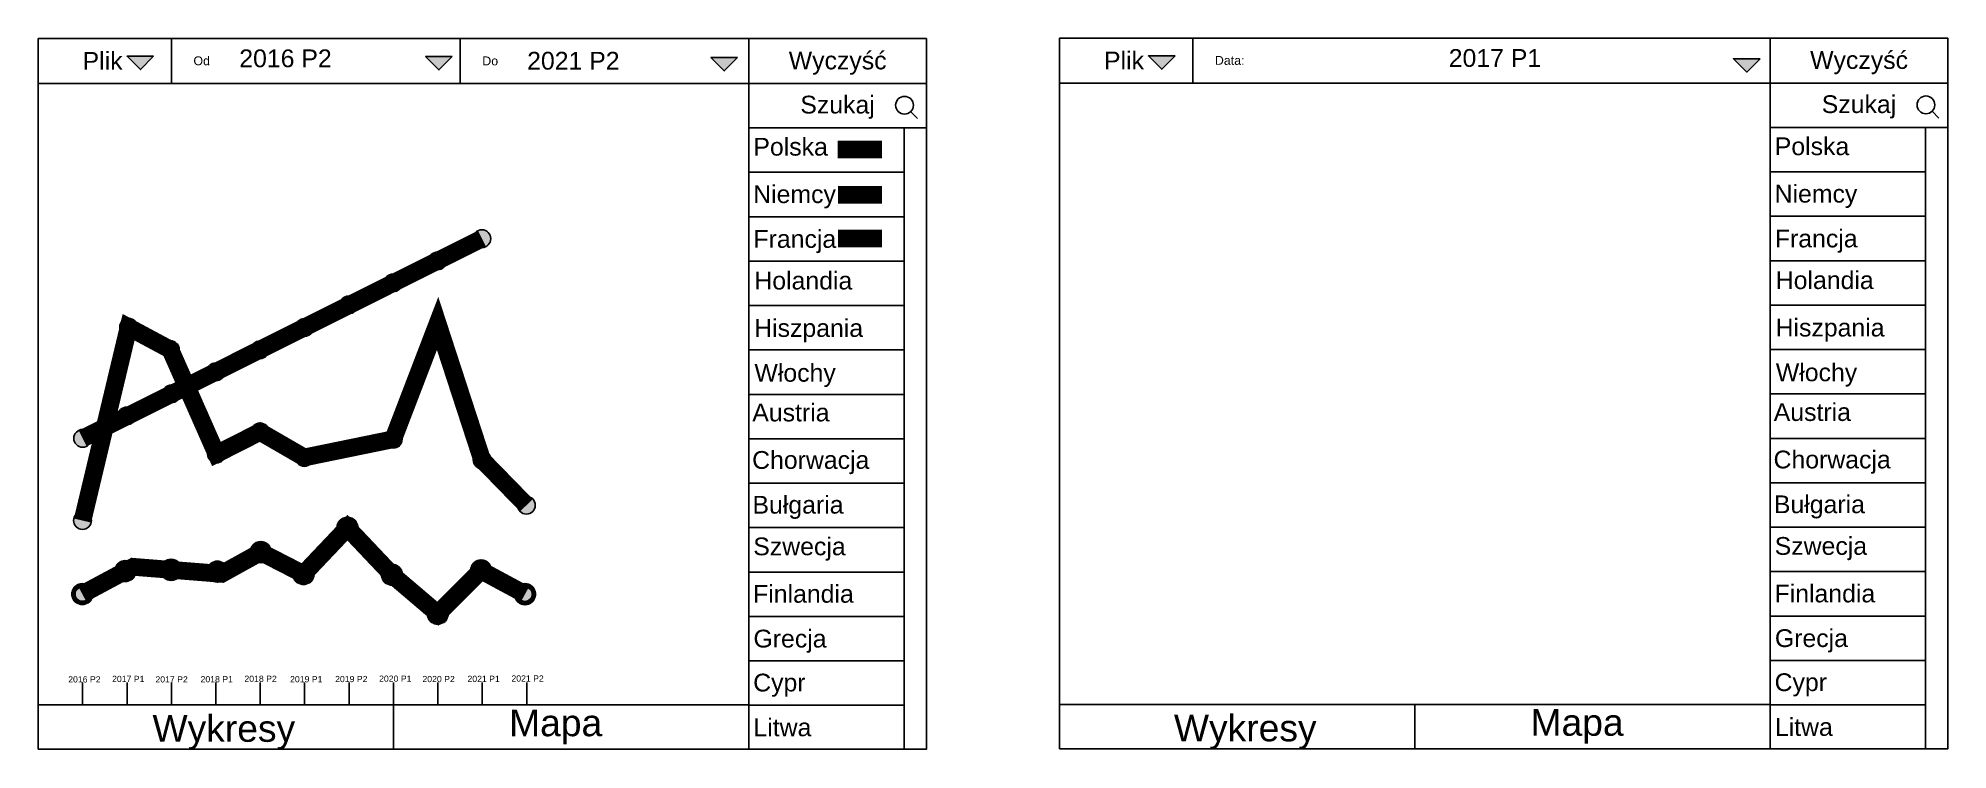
# Model space of a CAD drawing. Header units: inches. Extents: x 10 to 225, y 10 to 90.
import ezdxf

# ---------------------------------------------------------------- set-up
doc = ezdxf.new("R2010")
doc.units = ezdxf.units.IN
doc.header["$MEASUREMENT"] = 0
doc.layers.add('kolorki', color=10, linetype='Continuous')
doc.styles.get("Standard").update_dxf_attribs({"font": 'arial.ttf'})

# ---------------------------------------------------------------- blocks, each defined once
blk = doc.blocks.new('*U1')
blk.add_lwpolyline([(-8.75, 0), (8.75, 0)])
blk = doc.blocks.new('*U2')
at = {"color": 0, "linetype": 'ByBlock', "lineweight": -2, "transparency": 16777216}
for p in [(0, 0), (0, -5), (0, -10), (0, -15), (0, -20), (0, -25), (0, -30), (0, -35), (0, -40), (0, -45), (0, -50), (0, -55), (0, -60)]:
    blk.add_blockref('*U1', p, dxfattribs=at)
blk = doc.blocks.new('*U8')
blk.add_lwpolyline([(-8.75, 0), (8.75, 0)])
blk = doc.blocks.new('*U9')
at = {"color": 0, "linetype": 'ByBlock', "lineweight": -2, "transparency": 16777216}
for p in [(0, 0), (0, -5), (0, -10), (0, -15), (0, -20), (0, -25), (0, -30), (0, -35), (0, -40), (0, -45), (0, -50), (0, -55), (0, -60)]:
    blk.add_blockref('*U8', p, dxfattribs=at)
blk = doc.blocks.new('*U11')
at = {"lineweight": -3}
blk.add_line((0, -1.25), (0, 1.25), dxfattribs=at)
blk = doc.blocks.new('*U12')
at = {"color": 0, "linetype": 'ByBlock', "lineweight": -2, "transparency": 16777216}
for p in [(-45, 0), (-40, 0), (-35, 0), (-30, 0), (-25, 0), (-20, 0), (-15, 0), (-10, 0), (-5, 0), (0, 0)]:
    blk.add_blockref('*U11', p, dxfattribs=at)

msp = doc.modelspace()

# ---------------------------------------------------------------- hatches: boundary and pattern name
h = msp.add_hatch(color=256)
h.dxf.hatch_style = 1
h.paths.add_polyline_path([(23, 88.01), (20, 88.01), (21.5, 86.51)])
h = msp.add_hatch(color=256)
h.dxf.hatch_style = 1
h.paths.add_polyline_path([(56.62, 87.98), (53.62, 87.98), (55.12, 86.48)])
h = msp.add_hatch(color=256)
h.dxf.hatch_style = 1
h.paths.add_polyline_path([(88.75, 87.86), (85.75, 87.86), (87.25, 86.36)])
h = msp.add_hatch(color=256)
h.dxf.hatch_style = 1
h.paths.add_polyline_path([(138, 88.05), (135, 88.05), (136.5, 86.55)])
h = msp.add_hatch(color=256)
h.dxf.hatch_style = 1
h.paths.add_polyline_path([(203.87, 87.73), (200.87, 87.73), (202.37, 86.23)])
at = {"layer": 'kolorki', "lineweight": 200}
h = msp.add_hatch(color=1, dxfattribs=at)
h.dxf.hatch_style = 1
h.paths.add_polyline_path([(15.99, 35.75, 1), (13.99, 35.75, 1)])
h.paths.add_polyline_path([(65.97, 37.47, 1), (63.97, 37.47, 1)])
h.paths.add_polyline_path([(16.01, 45, 1), (14.01, 45, 1)])
h.paths.add_polyline_path([(60.96, 67.48, 1), (58.96, 67.48, 1)])
at = {"layer": 'kolorki', "lineweight": 200, "true_color": 0xf8d731}
h = msp.add_hatch(color=40, dxfattribs=at)
h.dxf.hatch_style = 1
h.paths.add_polyline_path([(15.99, 35.75, 1), (13.99, 35.75, 1)])
h.paths.add_polyline_path([(65.97, 37.47, 1), (63.97, 37.47, 1)])
at = {"layer": 'kolorki', "lineweight": 200}
h = msp.add_hatch(color=5, dxfattribs=at)
h.dxf.hatch_style = 1
h.paths.add_polyline_path([(65.81, 27.46, 1), (63.81, 27.46, 1)])
h.paths.add_polyline_path([(13.97, 27.47, 1), (15.97, 27.47, 1)])

# ---------------------------------------------------------------- linework, layer by layer
for p, q in [((25, 90), (25, 84.95)), ((57.5, 90), (57.5, 84.95)), ((140, 90.05), (140, 85)), ((109, 80.99), (108.23, 81.78)), ((224, 81.04), (223.23, 81.83))]:
    msp.add_line(p, q)
at = {"lineweight": -3}
msp.add_line((15, 15), (15, 17.5), dxfattribs=at)
for points in [[(10, 10), (110, 10), (110, 90), (10, 90), (10, 10)], [(90, 84.95), (90, 90)], [(125, 10.05), (225, 10.05), (225, 90.05), (125, 90.05), (125, 10.05)], [(205, 85), (205, 90.05)], [(10, 84.95), (110, 84.95)], [(90, 84.95), (90, 10)], [(125, 85), (225, 85)], [(205, 85), (205, 10.05)], [(90, 79.95), (110, 79.95), (110, 79.95)], [(107.5, 79.95), (107.5, 10)], [(205, 80), (225, 80), (225, 80)], [(222.5, 80), (222.5, 10.05)], [(10, 15), (90, 15)], [(50, 14.98), (50, 9.98)], [(125, 15.05), (205, 15.05)], [(165, 15.02), (165, 10.02)]]:
    msp.add_lwpolyline(points)
for points in [[(23, 88.01), (21.5, 86.51), (20, 88.01)], [(56.62, 87.98), (55.12, 86.48), (53.62, 87.98)], [(88.75, 87.86), (87.25, 86.36), (85.75, 87.86)], [(138, 88.05), (136.5, 86.55), (135, 88.05)], [(203.87, 87.73), (202.37, 86.23), (200.87, 87.73)]]:
    msp.add_lwpolyline(points, close=True)
for centre in [(107.54, 82.5), (222.54, 82.54)]:
    msp.add_circle(centre, 1)
at = {"layer": 'kolorki', "lineweight": 200, "const_width": 2}
msp.add_lwpolyline([(100.02, 77.52), (105, 77.52)], dxfattribs=at)
at = {"layer": 'kolorki', "color": 40, "lineweight": 200, "true_color": 0xf8d731, "const_width": 2}
for points in [[(100.05, 72.42), (105.01, 72.42)], [(14.99, 35.75), (20.18, 57.51), (24.88, 54.99), (30.07, 43.24), (34.98, 45.73), (39.96, 42.85), (49.97, 44.9), (54.97, 57.94), (59.98, 42.58), (64.97, 37.47)]]:
    msp.add_lwpolyline(points, dxfattribs=at)
at = {"layer": 'kolorki', "color": 1, "lineweight": 200, "const_width": 2}
msp.add_lwpolyline([(15.01, 45), (59.96, 67.48)], dxfattribs=at)
at = {"layer": 'kolorki', "color": 5, "lineweight": 200, "const_width": 2}
for points in [[(100.05, 67.5), (105.01, 67.5)], [(24.96, 30.2), (30.66, 29.75), (35.06, 32.19), (39.87, 29.72), (44.82, 34.94), (49.83, 29.65), (54.99, 25.26), (59.86, 30.13), (64.81, 27.46)], [(14.97, 27.47), (20.69, 30.54), (24.96, 30.2)]]:
    msp.add_lwpolyline(points, dxfattribs=at)
at = {"layer": 'kolorki'}
for centre in [(59.96, 67.48), (54.97, 64.98), (49.96, 62.5), (44.96, 60.02), (39.99, 57.49), (34.98, 54.98), (29.99, 52.49), (24.99, 50.01), (19.98, 47.53), (15.01, 45)]:
    msp.add_circle(centre, 1, dxfattribs=at)
at = {"layer": 'kolorki', "color": 40, "true_color": 0xf8d731}
for centre in [(20.18, 57.51), (24.88, 54.99), (34.98, 45.73), (49.97, 44.9), (30.07, 43.24), (39.96, 42.85), (59.98, 42.58), (14.99, 35.75), (64.97, 37.47)]:
    msp.add_circle(centre, 1, dxfattribs=at)
at = {"layer": 'kolorki', "color": 5, "lineweight": 200}
for centre in [(44.82, 34.94), (35.06, 32.19), (19.81, 30.06), (24.96, 30.2), (30.18, 30), (39.87, 29.72), (49.83, 29.65), (59.86, 30.13), (14.97, 27.47), (64.81, 27.46), (54.99, 25.26)]:
    msp.add_circle(centre, 1, dxfattribs=at)

# ---------------------------------------------------------------- block references
for name, p in [('*U2', (98.75, 74.95)), ('*U9', (213.75, 75))]:
    msp.add_blockref(name, p)
at = {"lineweight": -3}
msp.add_blockref('*U12', (65, 16.25), dxfattribs=at)

# ---------------------------------------------------------------- texts
at = {"lineweight": 200, "char_height": 2, "attachment_point": 1}
for insert in [(15, 88.5), (130, 88.54)]:
    msp.add_mtext('Plik', dxfattribs=dict(at, insert=insert))
for s, width, heights, insert, char_height, attachment_point in [('2016 P2', 24.8561, [0], (32.64, 88.78), 2, 1), ('2021 P2', 24.8561, [0], (65.05, 88.51), 2, 1), ('2017 P1', 24.8561, [0], (168.81, 88.82), 2, 1), ('Do', 2.5, [0], (60, 87.99), 1, 1), ('\\pxqc;Szukaj', 20, [0], (90, 83.57), 2, 1), ('\\pxqc;Szukaj', 20, [0], (205, 83.62), 2, 1), ('Polska', 8.75, [0], (90.52, 78.83), 2, 1), ('Polska', 8.75, [0], (205.52, 78.88), 2, 1), ('Niemcy', 8.75, [0], (90.5, 73.49), 2, 1), ('Niemcy', 8.75, [0], (205.5, 73.54), 2, 1), ('Francja', 8.75, [0], (90.53, 68.45), 2, 1), ('Francja', 8.75, [0], (205.53, 68.5), 2, 1), ('Holandia', 8.75, [0], (90.63, 63.76), 2, 1), ('Holandia', 8.75, [0], (205.63, 63.81), 2, 1), ('Hiszpania', 8.75, [0], (90.61, 58.42), 2, 1), ('Hiszpania', 8.75, [0], (205.61, 58.47), 2, 1), ('Włochy', 8.75, [0], (90.64, 53.38), 2, 1), ('Włochy', 8.75, [0], (205.64, 53.43), 2, 1), ('Austria', 8.75, [0], (90.4, 48.91), 2, 1), ('Austria', 8.75, [0], (205.4, 48.96), 2, 1), ('Chorwacja', 8.75, [0], (90.38, 43.57), 2, 1), ('Chorwacja', 8.75, [0], (205.38, 43.62), 2, 1), ('Bułgaria', 8.75, [0], (90.42, 38.53), 2, 1), ('Bułgaria', 8.75, [0], (205.42, 38.58), 2, 1), ('Szwecja', 8.75, [0], (90.51, 33.84), 2, 1), ('Szwecja', 8.75, [0], (205.51, 33.89), 2, 1), ('Finlandia', 8.75, [0], (90.49, 28.5), 2, 1), ('Finlandia', 8.75, [0], (205.49, 28.54), 2, 1), ('Grecja', 8.75, [0], (90.53, 23.46), 2, 1), ('Grecja', 8.75, [0], (205.53, 23.51), 2, 1), ('Cypr', 8.75, [0], (90.5, 18.51), 2, 1), ('Cypr', 8.75, [0], (205.5, 18.55), 2, 1), ('\\pxqc;Wykresy', 20, [10], (30.9, 11.89), 3, 5), ('\\pxqc;Mapa', 20, [9.01], (68.26, 12.52), 3, 5), ('Litwa', 8.75, [0], (90.53, 13.47), 2, 1), ('\\pxqc;Wykresy', 20, [10], (145.9, 11.94), 3, 5), ('\\pxqc;Mapa', 20, [9.01], (183.26, 12.57), 3, 5), ('Litwa', 8.75, [0], (205.53, 13.51), 2, 1)]:
    msp.add_mtext_dynamic_manual_height_columns(s, width=width, gutter_width=1, heights=heights, dxfattribs=dict(insert=insert, char_height=char_height, attachment_point=attachment_point))
at = {"color": 1, "lineweight": 200, "char_height": 2, "attachment_point": 1}
for insert in [(94.5, 88.54), (209.5, 88.59)]:
    msp.add_mtext_dynamic_manual_height_columns('{\\C256;\\c16777215;Wyczyść}', width=20, gutter_width=1, heights=[0], dxfattribs=dict(at, insert=insert))
at = {"char_height": 1, "attachment_point": 1}
for s, insert in [('Od', (27.48, 88)), ('Data:', (142.48, 88.05))]:
    msp.add_mtext(s, dxfattribs=dict(at, insert=insert))
at = {"lineweight": -3, "char_height": 0.7, "attachment_point": 1}
for s, insert in [('2016 P2', (13.38, 18.22)), ('2017 P1', (18.32, 18.27)), ('2017 P2', (23.2, 18.22)), ('2018 P1', (28.28, 18.24)), ('2018 P2', (33.22, 18.29)), ('2019 P1', (38.36, 18.24)), ('2019 P2', (43.43, 18.26)), ('2020 P1', (48.38, 18.3)), ('2020 P2', (53.26, 18.26)), ('2021 P1', (58.33, 18.28)), ('2021 P2', (63.28, 18.32))]:
    msp.add_mtext_dynamic_manual_height_columns(s, width=5.0354, gutter_width=1, heights=[0], dxfattribs=dict(at, insert=insert))

doc.saveas('drawing.dxf')
